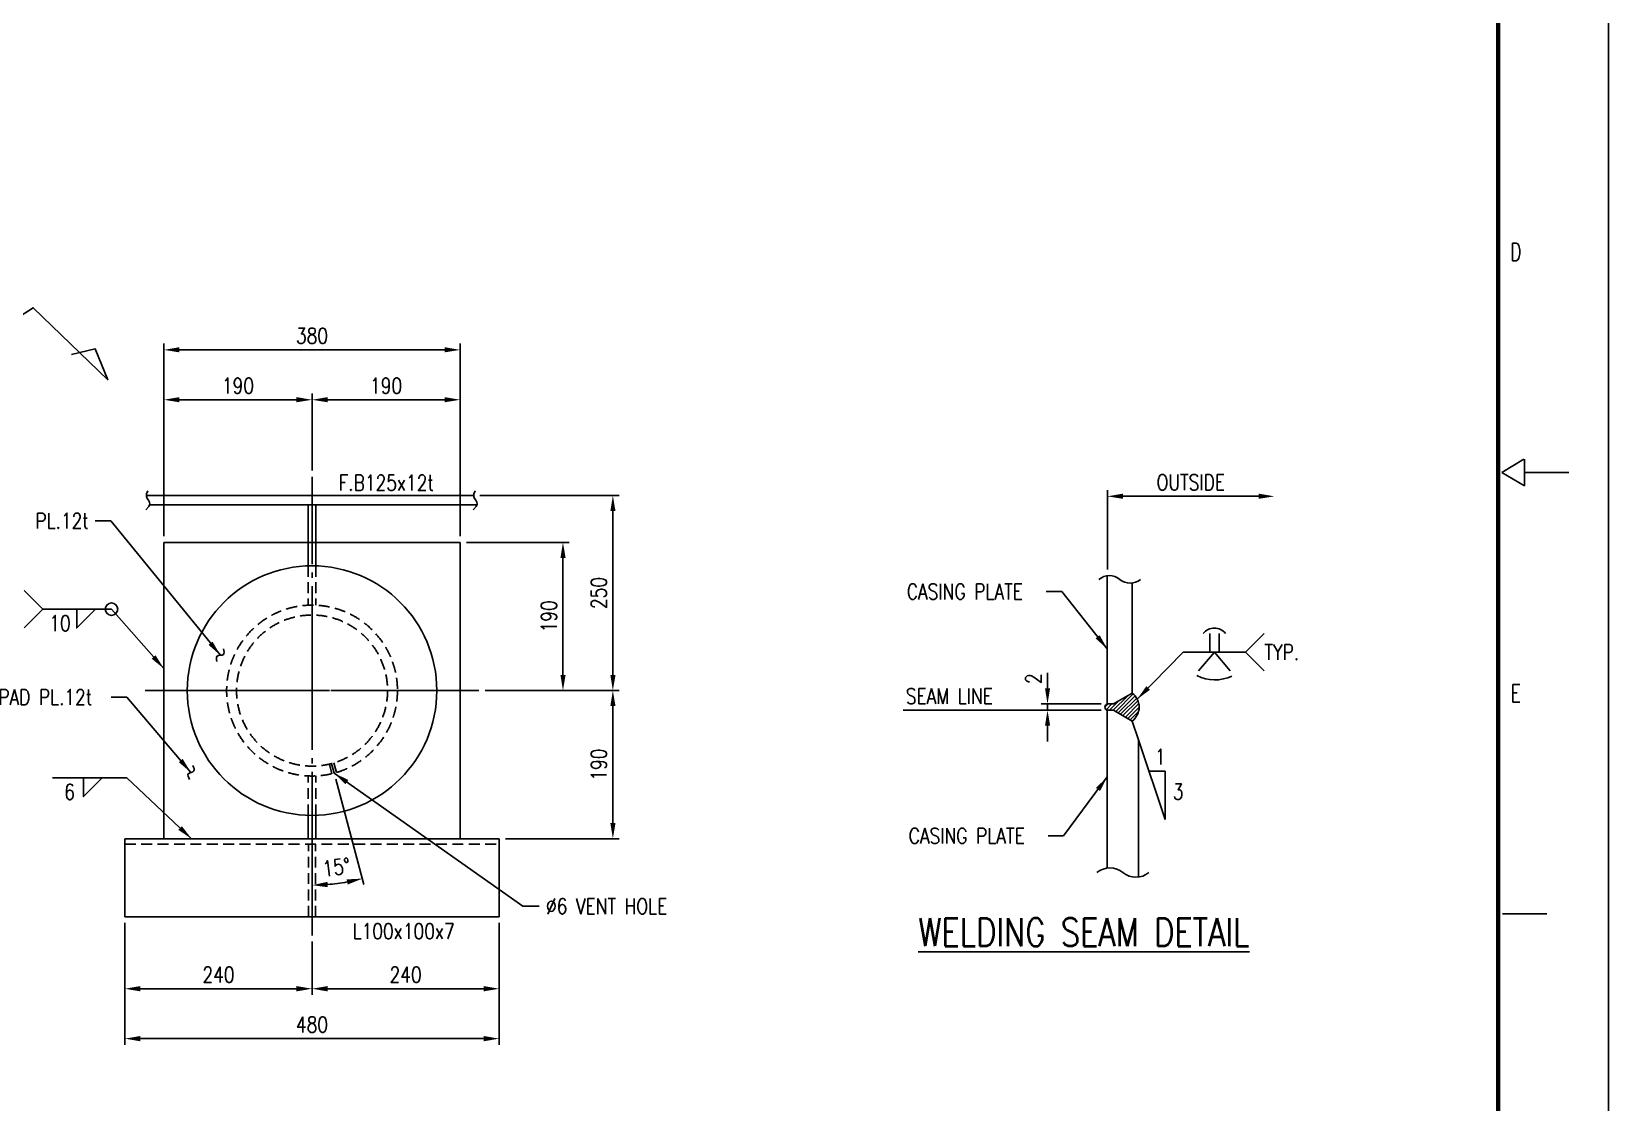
# Model space of a CAD drawing. Header units: millimetres. Extents: x 0 to 134087, y -49114 to 20834.
# Drawn here: x 24023 to 34135, y -21772 to -14906 of the extents above; entities that cross this region are included whole.
import ezdxf
from ezdxf.enums import TextEntityAlignment as Align

# ---------------------------------------------------------------- set-up
doc = ezdxf.new("R2010")
doc.units = ezdxf.units.MM
doc.header["$LTSCALE"] = 35
doc.linetypes.add('JNK-CENTER', pattern=[34, 30, -1.5, 1, -1.5])
doc.linetypes.add('JNK-HIDDEN', pattern=[3, 2, -1])
for name, color, linetype in [('CEN-R', 1, 'JNK-CENTER'), ('CON-C', 4, 'Continuous'), ('CON-G', 3, 'Continuous'), ('CON-W', 7, 'Continuous'), ('CON-Y', 2, 'Continuous'), ('Dim-W', 7, 'Continuous'), ('HID-Y', 2, 'JNK-HIDDEN'), ('HL', 7, 'Continuous'), ('STL-OBJT', 7, 'Continuous'), ('TXT-Y', 2, 'Continuous'), ('TXTT-C', 4, 'Continuous')]:
    doc.layers.add(name, color=color, linetype=linetype)
doc.styles.add('ROMANS', font='ROMANS.shx', dxfattribs={"width": 0.8})
doc.styles.add('SIMPLEX', font='simplex.shx', dxfattribs={"width": 0.8})
doc.styles.add('TXTD-Y', font='SIMPLEX.shx', dxfattribs={"width": 0.8})
doc.dimstyles.new('DIM25', dxfattribs={"dimscale": 25, "dimtxt": 2.5, "dimasz": 2.5, "dimexe": 1, "dimexo": 1, "dimgap": 1, "dimtad": 1, "dimdec": 1, "dimdsep": 46, "dimtxsty": 'SIMPLEX', "dimcen": 0, "dimclrt": 2, "dimazin": 2, "dimtfac": 1, "dimtdec": 1, "dimtix": 1, "dimtmove": 2, "dimatfit": 0, "dimfxl": 0.18, "dimtolj": 1, "dimtzin": 0, "dimarcsym": 0})
doc.dimstyles.new('DIM40x5', dxfattribs={"dimscale": 40, "dimtxt": 2.5, "dimasz": 2.5, "dimexe": 1, "dimexo": 1, "dimgap": 1, "dimtad": 1, "dimdec": 0, "dimlfac": 0.25, "dimdsep": 46, "dimtxsty": 'SIMPLEX', "dimcen": 2.5, "dimclrd": 7, "dimclre": 7, "dimclrt": 2, "dimadec": 1, "dimazin": 2, "dimtfac": 1, "dimtdec": 0, "dimtmove": 2, "dimatfit": 2, "dimfxl": 1, "dimtfill": 1, "dimtolj": 1, "dimtzin": 0, "dimarcsym": 1})

# ---------------------------------------------------------------- blocks, each defined once
blk = doc.blocks.new('TITLE')
at = {"color": 7}
for p, q in [((841, 0), (841, 594.85)), ((823.88, 301.14), (827.42, 303.26)), ((827.56, 299.02), (823.88, 301.14)), ((827.56, 303.26), (827.56, 299.02)), ((827.56, 301.14), (834.63, 301.14)), ((824.02, 230.41), (831.1, 230.41))]:
    blk.add_line(p, q, dxfattribs=at)
at = {"color": 7, "const_width": 0.707}
blk.add_lwpolyline([(823.32, 17.33), (823.32, 577.17)], dxfattribs=at)
at = {"color": 7, "style": 'ROMANS', "width": 0.7}
for s, p in [('D', (826.15, 336.51)), ('E', (826.15, 265.77))]:
    blk.add_text(s, height=2.83, dxfattribs=at).set_placement(p, align=Align.MIDDLE)
blk = doc.blocks.new('*D1012')
at = {"layer": 'DEFPOINTS', "color": 0, "transparency": 16777216}
for p in [(24622, -20581), (25822, -20701), (25822, -21043)]:
    blk.add_point(p, dxfattribs=at)
at = {"layer": 'Dim-W', "color": 7, "lineweight": -2, "transparency": 16777216}
for p, q in [((24622, -20621), (24622, -21083)), ((25822, -20741), (25822, -21083)), ((24722, -21043), (25722, -21043))]:
    blk.add_line(p, q, dxfattribs=at)
at = {"layer": 'Dim-W', "color": 7, "transparency": 16777216}
for points in [[(24722, -21026), (24722, -21060), (24622, -21043)], [(25722, -21026), (25722, -21060), (25822, -21043)]]:
    blk.add_solid(points, dxfattribs=at)
at = {"layer": 'Dim-W', "color": 2, "transparency": 16777216, "insert": (25222, -20953), "char_height": 100, "attachment_point": 5, "style": 'SIMPLEX', "bg_fill": 3, "box_fill_scale": 1.1, "bg_fill_color": 256, "bg_fill_true_color": 13158600, "bg_fill_transparency": 0}
blk.add_mtext('\\A1;240', dxfattribs=at)
blk = doc.blocks.new('*D1013')
at = {"layer": 'DEFPOINTS', "color": 0, "transparency": 16777216}
for p in [(27022, -20581), (25822, -21043), (27022, -21043)]:
    blk.add_point(p, dxfattribs=at)
at = {"layer": 'Dim-W', "color": 7, "lineweight": -2, "transparency": 16777216}
for p, q in [((27022, -20621), (27022, -21083)), ((25922, -21043), (26922, -21043))]:
    blk.add_line(p, q, dxfattribs=at)
at = {"layer": 'Dim-W', "color": 7, "transparency": 16777216}
for points in [[(25922, -21026), (25922, -21060), (25822, -21043)], [(26922, -21026), (26922, -21060), (27022, -21043)]]:
    blk.add_solid(points, dxfattribs=at)
at = {"layer": 'Dim-W', "color": 2, "transparency": 16777216, "insert": (26422, -20953), "char_height": 100, "attachment_point": 5, "style": 'SIMPLEX', "bg_fill": 3, "box_fill_scale": 1.1, "bg_fill_color": 256, "bg_fill_true_color": 13158600, "bg_fill_transparency": 0}
blk.add_mtext('\\A1;240', dxfattribs=at)
blk = doc.blocks.new('*D1014')
at = {"layer": 'DEFPOINTS', "color": 0, "transparency": 16777216}
for p in [(24622, -21043), (27022, -21043), (27022, -21363)]:
    blk.add_point(p, dxfattribs=at)
at = {"layer": 'Dim-W', "color": 7, "lineweight": -2, "transparency": 16777216}
for p, q in [((24622, -21083), (24622, -21403)), ((27022, -21083), (27022, -21403)), ((24722, -21363), (26922, -21363))]:
    blk.add_line(p, q, dxfattribs=at)
at = {"layer": 'Dim-W', "color": 7, "transparency": 16777216}
for points in [[(24722, -21346), (24722, -21380), (24622, -21363)], [(26922, -21346), (26922, -21380), (27022, -21363)]]:
    blk.add_solid(points, dxfattribs=at)
at = {"layer": 'Dim-W', "color": 2, "transparency": 16777216, "insert": (25822, -21273), "char_height": 100, "attachment_point": 5, "style": 'SIMPLEX', "bg_fill": 3, "box_fill_scale": 1.1, "bg_fill_color": 256, "bg_fill_true_color": 13158600, "bg_fill_transparency": 0}
blk.add_mtext('\\A1;480', dxfattribs=at)
blk = doc.blocks.new('*D1015')
at = {"layer": 'DEFPOINTS', "color": 0, "transparency": 16777216}
for p in [(25822, -17267), (25822, -17761), (24872, -18181)]:
    blk.add_point(p, dxfattribs=at)
at = {"layer": 'Dim-W', "color": 7, "lineweight": -2, "transparency": 16777216}
for p, q in [((24872, -18141), (24872, -17227)), ((24972, -17267), (25722, -17267)), ((25822, -17721), (25822, -17227))]:
    blk.add_line(p, q, dxfattribs=at)
at = {"layer": 'Dim-W', "color": 7, "transparency": 16777216}
for points in [[(24972, -17250), (24972, -17283), (24872, -17267)], [(25722, -17250), (25722, -17283), (25822, -17267)]]:
    blk.add_solid(points, dxfattribs=at)
at = {"layer": 'Dim-W', "color": 2, "transparency": 16777216, "insert": (25347, -17177), "char_height": 100, "attachment_point": 5, "style": 'SIMPLEX', "bg_fill": 3, "box_fill_scale": 1.1, "bg_fill_color": 256, "bg_fill_true_color": 13158600, "bg_fill_transparency": 0}
blk.add_mtext('\\A1;190', dxfattribs=at)
blk = doc.blocks.new('*D1016')
at = {"layer": 'DEFPOINTS', "color": 0, "transparency": 16777216}
for p in [(25822, -17267), (26772, -17267), (26772, -18181)]:
    blk.add_point(p, dxfattribs=at)
at = {"layer": 'Dim-W', "color": 7, "lineweight": -2, "transparency": 16777216}
for p, q in [((25922, -17267), (26672, -17267)), ((26772, -18141), (26772, -17227))]:
    blk.add_line(p, q, dxfattribs=at)
at = {"layer": 'Dim-W', "color": 7, "transparency": 16777216}
for points in [[(25922, -17250), (25922, -17283), (25822, -17267)], [(26672, -17250), (26672, -17283), (26772, -17267)]]:
    blk.add_solid(points, dxfattribs=at)
at = {"layer": 'Dim-W', "color": 2, "transparency": 16777216, "insert": (26297, -17177), "char_height": 100, "attachment_point": 5, "style": 'SIMPLEX', "bg_fill": 3, "box_fill_scale": 1.1, "bg_fill_color": 256, "bg_fill_true_color": 13158600, "bg_fill_transparency": 0}
blk.add_mtext('\\A1;190', dxfattribs=at)
blk = doc.blocks.new('*D1017')
at = {"layer": 'DEFPOINTS', "color": 0, "transparency": 16777216}
for p in [(26772, -16947), (24872, -17267), (26772, -17267)]:
    blk.add_point(p, dxfattribs=at)
at = {"layer": 'Dim-W', "color": 7, "lineweight": -2, "transparency": 16777216}
for p, q in [((24872, -17227), (24872, -16907)), ((24972, -16947), (26672, -16947)), ((26772, -17227), (26772, -16907))]:
    blk.add_line(p, q, dxfattribs=at)
at = {"layer": 'Dim-W', "color": 7, "transparency": 16777216}
for points in [[(24972, -16930), (24972, -16963), (24872, -16947)], [(26672, -16930), (26672, -16963), (26772, -16947)]]:
    blk.add_solid(points, dxfattribs=at)
at = {"layer": 'Dim-W', "color": 2, "transparency": 16777216, "insert": (25822, -16857), "char_height": 100, "attachment_point": 5, "style": 'SIMPLEX', "bg_fill": 3, "box_fill_scale": 1.1, "bg_fill_color": 256, "bg_fill_true_color": 13158600, "bg_fill_transparency": 0}
blk.add_mtext('\\A1;380', dxfattribs=at)
blk = doc.blocks.new('*D1018')
at = {"layer": 'DEFPOINTS', "color": 0, "transparency": 16777216}
for p in [(25822, -17761), (25947, -19599), (25964, -19661), (25822, -20701)]:
    blk.add_point(p, dxfattribs=at)
at = {"layer": 'Dim-W', "color": 7, "lineweight": -2, "transparency": 16777216}
blk.add_line((25974, -19699), (26155, -20375), dxfattribs=at)
blk.add_arc((25822, -19131), 1248, 274.5938, 280.4062, dxfattribs=at)
at = {"layer": 'Dim-W', "color": 7, "transparency": 16777216}
for points in [[(25923, -20392), (25921, -20358), (25822, -20379)], [(26044, -20342), (26051, -20375), (26145, -20337)]]:
    blk.add_solid(points, dxfattribs=at)
at = {"layer": 'Dim-W', "color": 2, "transparency": 16777216, "insert": (25978, -20264), "char_height": 100, "attachment_point": 5, "rotation": 7.8407, "style": 'SIMPLEX', "bg_fill": 3, "box_fill_scale": 1.1, "bg_fill_color": 256, "bg_fill_true_color": 13158600, "bg_fill_transparency": 0}
blk.add_mtext('\\A1;15°', dxfattribs=at)
at = {"layer": 'DEFPOINTS', "color": 0, "transparency": 16777216}
blk.add_point((25931, -20374), dxfattribs=at)
blk = doc.blocks.new('*D1019')
at = {"layer": 'DEFPOINTS', "color": 0, "transparency": 16777216}
for p in [(26772, -18181), (26892, -19131), (27431, -19131)]:
    blk.add_point(p, dxfattribs=at)
at = {"layer": 'Dim-W', "color": 7, "lineweight": -2, "transparency": 16777216}
for p, q in [((26812, -18181), (27471, -18181)), ((27431, -18281), (27431, -19031)), ((26932, -19131), (27471, -19131))]:
    blk.add_line(p, q, dxfattribs=at)
at = {"layer": 'Dim-W', "color": 7, "transparency": 16777216}
for points in [[(27415, -18281), (27448, -18281), (27431, -18181)], [(27415, -19031), (27448, -19031), (27431, -19131)]]:
    blk.add_solid(points, dxfattribs=at)
at = {"layer": 'Dim-W', "color": 2, "transparency": 16777216, "insert": (27341, -18656), "char_height": 100, "attachment_point": 5, "rotation": 90, "style": 'SIMPLEX', "bg_fill": 3, "box_fill_scale": 1.1, "bg_fill_color": 256, "bg_fill_true_color": 13158600, "bg_fill_transparency": 0}
blk.add_mtext('\\A1;190', dxfattribs=at)
blk = doc.blocks.new('*D1020')
at = {"layer": 'DEFPOINTS', "color": 0, "transparency": 16777216}
for p in [(26859, -17881), (26892, -19131), (27751, -19131)]:
    blk.add_point(p, dxfattribs=at)
at = {"layer": 'Dim-W', "color": 7, "lineweight": -2, "transparency": 16777216}
for p, q in [((26899, -17881), (27791, -17881)), ((27751, -17981), (27751, -19031)), ((26932, -19131), (27791, -19131))]:
    blk.add_line(p, q, dxfattribs=at)
at = {"layer": 'Dim-W', "color": 7, "transparency": 16777216}
for points in [[(27735, -17981), (27768, -17981), (27751, -17881)], [(27735, -19031), (27768, -19031), (27751, -19131)]]:
    blk.add_solid(points, dxfattribs=at)
at = {"layer": 'Dim-W', "color": 2, "transparency": 16777216, "insert": (27661, -18506), "char_height": 100, "attachment_point": 5, "rotation": 90, "style": 'SIMPLEX', "bg_fill": 3, "box_fill_scale": 1.1, "bg_fill_color": 256, "bg_fill_true_color": 13158600, "bg_fill_transparency": 0}
blk.add_mtext('\\A1;250', dxfattribs=at)
blk = doc.blocks.new('*D1021')
at = {"layer": 'DEFPOINTS', "color": 0, "transparency": 16777216}
for p in [(27751, -19131), (27022, -20081), (27751, -20081)]:
    blk.add_point(p, dxfattribs=at)
at = {"layer": 'Dim-W', "color": 7, "lineweight": -2, "transparency": 16777216}
for p, q in [((27751, -19231), (27751, -19981)), ((27062, -20081), (27791, -20081))]:
    blk.add_line(p, q, dxfattribs=at)
at = {"layer": 'Dim-W', "color": 7, "transparency": 16777216}
for points in [[(27735, -19231), (27768, -19231), (27751, -19131)], [(27735, -19981), (27768, -19981), (27751, -20081)]]:
    blk.add_solid(points, dxfattribs=at)
at = {"layer": 'Dim-W', "color": 2, "transparency": 16777216, "insert": (27661, -19606), "char_height": 100, "attachment_point": 5, "rotation": 90, "style": 'SIMPLEX', "bg_fill": 3, "box_fill_scale": 1.1, "bg_fill_color": 256, "bg_fill_true_color": 13158600, "bg_fill_transparency": 0}
blk.add_mtext('\\A1;190', dxfattribs=at)
blk = doc.blocks.new('*D1034')
at = {"layer": 'DEFPOINTS', "color": 0, "transparency": 16777216}
for p in [(30538, -19217), (30922, -19217), (30922, -19257)]:
    blk.add_point(p, dxfattribs=at)
at = {"layer": 'STL-OBJT', "color": 7, "lineweight": -2, "transparency": 16777216}
for p, q in [((30538, -19117), (30538, -19017)), ((30882, -19217), (30498, -19217)), ((30882, -19257), (30498, -19257)), ((30538, -19257), (30538, -19217)), ((30538, -19357), (30538, -19457))]:
    blk.add_line(p, q, dxfattribs=at)
at = {"layer": 'STL-OBJT', "color": 7, "transparency": 16777216}
blk.add_solid([(30522, -19357), (30555, -19357), (30538, -19257)], dxfattribs=at)
at = {"layer": 'STL-OBJT', "color": 2, "transparency": 16777216, "insert": (30448, -19055), "char_height": 100, "attachment_point": 5, "rotation": 90, "style": 'SIMPLEX', "bg_fill": 3, "box_fill_scale": 1.1, "bg_fill_color": 256, "bg_fill_true_color": 13158600, "bg_fill_transparency": 0}
blk.add_mtext('\\A1;2', dxfattribs=at)
at = {"layer": 'STL-OBJT', "color": 7, "transparency": 16777216}
blk.add_solid([(30522, -19117), (30555, -19117), (30538, -19217)], dxfattribs=at)
blk = doc.blocks.new('*D1035')
at = {"layer": 'DEFPOINTS', "color": 0, "transparency": 16777216}
for p in [(31993, -17886), (31993, -17886), (30922, -18396)]:
    blk.add_point(p, dxfattribs=at)
at = {"layer": 'STL-OBJT', "color": 7, "lineweight": -2, "transparency": 16777216}
for p, q in [((30922, -18356), (30922, -17846)), ((31022, -17886), (31893, -17886))]:
    blk.add_line(p, q, dxfattribs=at)
at = {"layer": 'STL-OBJT', "color": 7, "transparency": 16777216}
for points in [[(31022, -17869), (31022, -17902), (30922, -17886)], [(31893, -17869), (31893, -17902), (31993, -17886)]]:
    blk.add_solid(points, dxfattribs=at)
at = {"layer": 'STL-OBJT', "color": 2, "transparency": 16777216, "insert": (31457, -17796), "char_height": 100, "attachment_point": 5, "style": 'SIMPLEX', "bg_fill": 3, "box_fill_scale": 1.1, "bg_fill_color": 256, "bg_fill_true_color": 13158600, "bg_fill_transparency": 0}
blk.add_mtext('\\A1;OUTSIDE', dxfattribs=at)
blk = doc.blocks.new('weld-sy4')
for p, q in [((0, 0), (0, -3.2)), ((1.6, 0), (1.6, -3.2))]:
    blk.add_line(p, q)
blk.add_arc((0.8, -1.728), 2.4, 217.83092, 322.16908)

msp = doc.modelspace()

# ---------------------------------------------------------------- linework, layer by layer
msp.add_lwpolyline([(31507.3881, -19005.7679), (31608.08, -18885.7679), (31708.772, -19005.7679)])
msp.add_arc((31610.78, -18802.8403), 259.9751, 243.6321064, 295.04702542)
at = {"layer": 'CEN-R'}
for p, q in [((25822.1528, -20701.4716), (25822.1528, -17761.4716)), ((24752.1528, -19131.4716), (26892.1528, -19131.4716)), ((24884.6528, -19131.4716), (26759.6528, -19131.4716)), ((25963.9209, -19660.5575), (25947.4859, -19599.2212))]:
    msp.add_line(p, q, dxfattribs=at)
at = {"layer": 'CON-C'}
msp.add_lwpolyline([(23697.948, -16890.8409), (24034.778, -16676.7736), (24512.1085, -17138.4278), (24431.1416, -16940.2071), (24280.4025, -16975.8922)], dxfattribs=at)
at = {"layer": 'CON-G'}
for p, q in [((26858.5771, -17881.4716), (24759.6631, -17881.4716)), ((26877.8304, -17941.4716), (24778.9164, -17941.4716)), ((25797.1528, -17941.4716), (25797.1528, -18332.0343)), ((25847.1528, -17941.4716), (25847.1528, -18332.0343)), ((24872.1528, -20081.4716), (24872.1528, -18181.4716)), ((24872.1528, -18181.4716), (26772.1528, -18181.4716)), ((26772.1528, -20081.4716), (26772.1528, -18181.4716)), ((31121.5781, -19446.5189), (31081.5781, -19326.5189)), ((31121.5781, -19446.5189), (31121.5781, -20327.0764)), ((25797.1528, -19931.0809), (25797.1528, -20081.4716)), ((25847.1528, -19931.0809), (25847.1528, -20081.4716)), ((24622.1528, -20081.4716), (27022.1528, -20081.4716)), ((24622.1528, -20581.4716), (24622.1528, -20081.4716)), ((27022.1528, -20581.4716), (27022.1528, -20081.4716)), ((24622.1528, -20581.4716), (27022.1528, -20581.4716))]:
    msp.add_line(p, q, dxfattribs=at)
msp.add_circle((25822.1528, -19131.4716), 800, dxfattribs=at)
at = {"layer": 'CON-W'}
for p, q in [((24095.5059, -18609.483), (24536.1749, -18609.483)), ((31408.08, -18885.7679), (31808.08, -18885.7679))]:
    msp.add_line(p, q, dxfattribs=at)
for points in [[(23975.5059, -18489.483), (24095.5059, -18609.483), (23975.5059, -18729.483)], [(24313.4546, -18609.483), (24313.4546, -18729.483), (24433.4546, -18609.483)], [(31928.08, -18765.7679), (31808.08, -18885.7679), (31928.08, -19005.7679)], [(24356.0323, -19690.8595), (24356.0323, -19810.8595), (24476.0323, -19690.8595)]]:
    msp.add_lwpolyline(points, dxfattribs=at)
at = {"layer": 'CON-Y', "color": 7}
for points in [[(24769.1063, -17850.4372), (24759.8097, -17870.904), (24759.5883, -17886.8621), (24765.0218, -17899.8254), (24772.6897, -17911.3079), (24779.1717, -17922.8235), (24781.0472, -17935.8863), (24774.8959, -17952.01), (24757.2974, -17972.7088)], [(26868.0203, -17850.4372), (26858.7237, -17870.904), (26858.5024, -17886.8621), (26863.9358, -17899.8254), (26871.6038, -17911.3079), (26878.0857, -17922.8235), (26879.9613, -17935.8863), (26873.81, -17952.01), (26856.2115, -17972.7088)]]:
    msp.add_lwpolyline(points, dxfattribs=at)
at = {"layer": 'Dim-W'}
msp.add_line((24634.3669, -19690.8595), (24158.1427, -19690.8595), dxfattribs=at)
for points in [[(25211.7758, -18944.7144), (25212.7805, -18910.5773), (25253.8653, -18900.3596), (25253.4046, -18863.8911)], [(25058.1884, -19612.6987), (25065.1265, -19646.1384), (25027.5306, -19665.6041), (25036.4348, -19700.9719)]]:
    msp.add_spline(points, degree=3, dxfattribs=at)
at = {"layer": 'HID-Y'}
for p, q in [((25797.1528, -18332.0343), (25797.1528, -18584.5438)), ((25847.1528, -18332.0343), (25847.1528, -18584.5438)), ((25949.4321, -19664.4398), (25932.997, -19603.1035)), ((25978.4098, -19656.6752), (25961.9748, -19595.3389)), ((25797.1528, -19931.0809), (25797.1528, -19678.3995)), ((25847.1528, -19931.0809), (25847.1528, -19678.3995)), ((24622.1528, -20116.4716), (27022.1528, -20116.4716)), ((25799.6528, -20581.4716), (25799.6528, -20116.4716)), ((25844.6528, -20581.4716), (25844.6528, -20116.4716))]:
    msp.add_line(p, q, dxfattribs=at)
for radius in [547.75, 484.25]:
    msp.add_circle((25822.1528, -19131.4716), radius, dxfattribs=at)
at = {"layer": 'HL'}
for p in [(31188.9941, -19648.7669), (31292.0245, -19957.8578)]:
    msp.add_line(p, (31292.0245, -19648.7669), dxfattribs=at)
at = {"layer": 'STL-OBJT'}
for p, q in [((30629.6024, -18496.8546), (30529.6024, -18496.8546)), ((31121.5781, -19446.5189), (31292.0245, -19957.8578)), ((30641.54, -20062.7602), (30541.54, -20062.7602)), ((27173.8654, -20514.1846), (27278.3143, -20514.1846))]:
    msp.add_line(p, q, dxfattribs=at)
msp.add_lwpolyline([(30854.9115, -20298.3944, -0.3568973332), (31021.5781, -20298.3944, 0.3568973332), (31188.2448, -20298.3944)], format="xyb", dxfattribs=at)
msp.add_circle((24536.1749, -18609.483), 40, dxfattribs=at)
msp.add_arc((31012.9297, -19237.2368), 112.6228, 307.55646884, 52.44353116, dxfattribs=at)

# ---------------------------------------------------------------- block references
at = {"linetype": 'ByBlock', "xscale": 39.99999999599993, "yscale": 39.99999999599993, "zscale": 39.99999999599993}
msp.add_blockref('TITLE', (495.1219, -29779.1804), dxfattribs=at)
at = {"layer": 'CON-W', "xscale": 37.5, "yscale": 37.5, "zscale": 37.5, "rotation": 180}
msp.add_blockref('weld-sy4', (31638.08, -18885.7679), dxfattribs=at)

# ---------------------------------------------------------------- texts
at = {"layer": 'CON-W', "color": 2, "style": 'SIMPLEX', "width": 0.8}
for s, p in [('10', (24137.6632, -18749.483)), ('6', (24233.1124, -19830.8595))]:
    msp.add_text(s, height=100, dxfattribs=at).set_placement(p)
at = {"layer": 'TXT-Y', "color": 2, "style": 'SIMPLEX', "width": 0.8}
msp.add_text('F.B125x12t', height=100, dxfattribs=at).set_placement((26297.9931, -17849.177), align=Align.CENTER)
for s, height, p in [('PL.12t', 99.55752, (24048.3723, -18093.1178)), ('PAD PL.12t', 99.55752, (23811.0656, -19223.071)), ('∅6 VENT HOLE', 100, (27322.2059, -20564.1846)), ('L100x100x7', 100, (26081.8506, -20723.982))]:
    msp.add_text(s, height=height, dxfattribs=at).set_placement(p)
at = {"layer": 'TXT-Y', "style": 'SIMPLEX', "width": 0.8}
for s, p in [('CASING PLATE', (29636.269, -18546.8546)), ('SEAM LINE', (29629.8138, -19217.2368)), ('1', (31226.5768, -19606.1046)), ('3', (31341.6384, -19829.3398)), ('CASING PLATE', (29648.2066, -20112.7602))]:
    msp.add_text(s, height=100, dxfattribs=at).set_placement(p)
msp.add_text('TYP.', height=100, dxfattribs=at).set_placement((31929.2291, -18884.9679), align=Align.MIDDLE_LEFT)
at = {"layer": 'TXTT-C', "style": 'TXTD-Y', "width": 0.8}
msp.add_text('%%UWELDING SEAM DETAIL', height=180, dxfattribs=at).set_placement((29709.7795, -20770.5132))

# ---------------------------------------------------------------- leaders
at = {"layer": 'CON-W'}
for points in [[(30921.5781, -18864.7648), (30629.6024, -18496.8546)], [(31113.4197, -19186.3875), (31408.08, -18885.7679)], [(30921.5781, -19684.7529), (30641.54, -20062.7602)]]:
    msp.add_leader(points, dimstyle='DIM40x5', override={"dimlfac": 0.2, "dimtix": 1}, dxfattribs=at)
at = {"layer": 'STL-OBJT'}
for points in [[(25234.5598, -18905.2577), (24531.0481, -18043.3391), (24431.0481, -18043.3391)], [(24872.1528, -18990.8637), (24536.1749, -18609.483)], [(25045.1743, -19656.3631), (24634.3341, -19173.2922), (24534.3341, -19173.2922)], [(25049.1451, -20081.4716), (24634.3669, -19690.8595)]]:
    msp.add_leader(points, dimstyle='DIM25', override={"dimscale": 40, "dimdec": 0, "dimtdec": 0, "dimatfit": 2, "dimtfill": 1}, dxfattribs=at)

# ---------------------------------------------------------------- next in the draw order: dimensions: what is measured, and where the dimension line sits
at = {"layer": 'Dim-W'}
for base, p1, p2, picture, middle in [((25822.1528, -17266.5047), (24872.1528, -18181.4716), (25822.1528, -17761.4716), '*D1015', (25347.1528, -17176.5047)), ((25822.1528, -21043.1335), (24622.1528, -20581.4716), (25822.1528, -20701.4716), '*D1012', (25222.1528, -20953.1335))]:
    dim = msp.add_linear_dim(base=base, p1=p1, p2=p2, dimstyle='DIM40x5', override={"dimlfac": 0.2}, dxfattribs=at)
    dim.commit()
    dim.dimension.update_dxf_attribs({"geometry": picture, "text_midpoint": middle})
at = {"layer": 'STL-OBJT'}
dim = msp.add_linear_dim(base=(31993.3433, -17885.7257), p1=(30921.5781, -18395.5209), p2=(31993.3433, -17885.7257), text='OUTSIDE', dimstyle='DIM40x5', override={"dimlfac": 0.2, "dimtix": 1}, dxfattribs=at)
dim.commit()
dim.dimension.update_dxf_attribs({"geometry": '*D1035', "text_midpoint": (31457.4607, -17795.7257)})
dim = msp.add_linear_dim(base=(30538.1976, -19217.2368), p1=(30921.5781, -19257.2368), p2=(30921.5781, -19217.2368), angle=90, text='2', dimstyle='DIM40x5', override={"dimlfac": 0.2, "dimtix": 1}, dxfattribs=at)
dim.commit()
dim.dimension.update_dxf_attribs({"geometry": '*D1034', "text_midpoint": (30448.1976, -19054.6334), "dimtype": 160})

# ---------------------------------------------------------------- next in the draw order: hatches: boundary and pattern name
h = msp.add_hatch(dxfattribs=at)
h.set_pattern_fill('ANSI31', color=256, scale=137.142857)
h.set_pattern_definition([(45, (8052.968, -5289.57), (-12.12183, 12.12183), [])])
h.paths.add_polyline_path([(31081.5781, -19147.9548), (30961.5781, -19217.2368), (30921.5781, -19217.2368, 0.7949099752), (30921.5781, -19257.2368), (30961.5781, -19257.2368), (31081.5781, -19326.5189, 0.49253295)])

# ---------------------------------------------------------------- next in the draw order: linework, layer by layer
at = {"layer": 'CON-G'}
for p, q in [((30921.5781, -18395.5209), (30921.5781, -19217.2368)), ((31081.5781, -18441.412), (31081.5781, -19147.9548)), ((30961.5781, -19217.2368), (31081.5781, -19147.9548)), ((30921.5781, -19217.2368), (30961.5781, -19217.2368)), ((30921.5781, -19257.2368), (30921.5781, -20269.7125)), ((30921.5781, -19257.2368), (30961.5781, -19257.2368)), ((30961.5781, -19257.2368), (31081.5781, -19326.5189))]:
    msp.add_line(p, q, dxfattribs=at)
at = {"layer": 'STL-OBJT'}
msp.add_line((29611.9472, -19257.2368), (30498.1976, -19257.2368), dxfattribs=at)
msp.add_lwpolyline([(30868.2448, -18418.4665, -0.3568973332), (31001.5781, -18418.4665, 0.3568973332), (31134.9115, -18418.4665)], format="xyb", dxfattribs=at)
msp.add_arc((30926.2091, -19237.2368), 20.5291, 103.03692241, 256.96307759, dxfattribs=at)

# ---------------------------------------------------------------- next in the draw order: dimensions: what is measured, and where the dimension line sits
at = {"layer": 'Dim-W'}
for base, p1, p2, picture, middle in [((26772.1528, -17266.5047), (25822.1528, -17266.5047), (26772.1528, -18181.4716), '*D1016', (26297.1528, -17176.5047)), ((27022.1528, -21043.1335), (25822.1528, -21043.1335), (27022.1528, -20581.4716), '*D1013', (26422.1528, -20953.1335))]:
    dim = msp.add_linear_dim(base=base, p1=p1, p2=p2, dimstyle='DIM40x5', override={"dimlfac": 0.2, "dimtmove": 0}, dxfattribs=at)
    dim.commit()
    dim.dimension.update_dxf_attribs({"geometry": picture, "text_midpoint": middle})

# ---------------------------------------------------------------- next in the draw order: dimensions: what is measured, and where the dimension line sits
for base, p1, p2, picture, middle in [((26772.1528, -16946.5047), (24872.1528, -17266.5047), (26772.1528, -17266.5047), '*D1017', (25822.1528, -16946.5047)), ((27022.1528, -21363.1335), (24622.1528, -21043.1335), (27022.1528, -21043.1335), '*D1014', (25822.1528, -21363.1335))]:
    dim = msp.add_linear_dim(base=base, p1=p1, p2=p2, dimstyle='DIM40x5', override={"dimlfac": 0.2, "dimtmove": 0}, dxfattribs=at)
    dim.commit()
    dim.dimension.update_dxf_attribs({"geometry": picture, "text_midpoint": middle, "dimtype": 160})
dim = msp.add_angular_dim_2l(base=(25930.8871, -20374.31), line1=((25963.9209, -19660.5575), (25947.4859, -19599.2212)), line2=((25822.1528, -20701.4716), (25822.1528, -17761.4716)), dimstyle='DIM40x5', override={"dimlfac": 0.2}, dxfattribs=at)
dim.commit()
dim.dimension.update_dxf_attribs({"geometry": '*D1018', "text_midpoint": (25978.0636, -20263.6626), "dimtype": 162})
dim = msp.add_linear_dim(base=(27431.2146, -19131.4716), p1=(26772.1528, -18181.4716), p2=(26892.1528, -19131.4716), angle=90, dimstyle='DIM40x5', override={"dimlfac": 0.2, "dimtmove": 0}, dxfattribs=at)
dim.commit()
dim.dimension.update_dxf_attribs({"geometry": '*D1019', "text_midpoint": (27341.2146, -18656.4716)})

# ---------------------------------------------------------------- next in the draw order: dimensions: what is measured, and where the dimension line sits
dim = msp.add_linear_dim(base=(27751.2146, -19131.4716), p1=(26858.5771, -17881.4716), p2=(26892.1528, -19131.4716), angle=90, dimstyle='DIM40x5', override={"dimlfac": 0.2, "dimtmove": 0}, dxfattribs=at)
dim.commit()
dim.dimension.update_dxf_attribs({"geometry": '*D1020', "text_midpoint": (27751.2146, -18506.4716), "dimtype": 160})

# ---------------------------------------------------------------- next in the draw order: leaders
msp.add_leader([(25963.9209, -19660.5575), (27173.8654, -20514.1846)], dimstyle='DIM40x5', override={"dimgap": 1, "dimtad": 0, "dimlfac": 0.2}, dxfattribs=at)

# ---------------------------------------------------------------- next in the draw order: dimensions: what is measured, and where the dimension line sits
dim = msp.add_linear_dim(base=(27751.2146, -20081.4716), p1=(27751.2146, -19131.4716), p2=(27022.1528, -20081.4716), angle=90, dimstyle='DIM40x5', override={"dimlfac": 0.2}, dxfattribs=at)
dim.commit()
dim.dimension.update_dxf_attribs({"geometry": '*D1021', "text_midpoint": (27661.2146, -19606.4716)})

doc.saveas('drawing.dxf')
